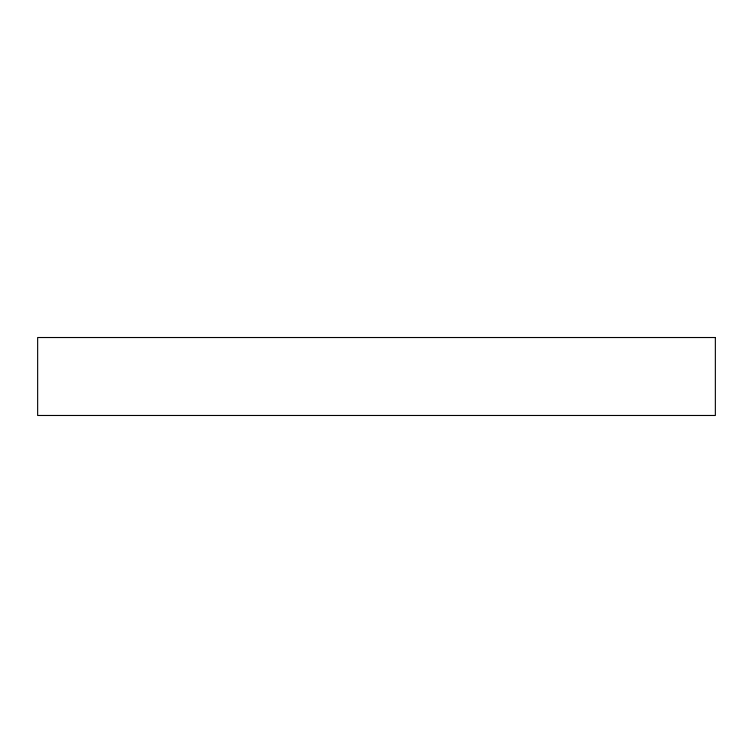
<?xml version="1.0" encoding="UTF-8"?>
<svg xmlns="http://www.w3.org/2000/svg" width="753" height="753" viewBox="0 0 753 753"><rect width="100%" height="100%" fill="white"/><g stroke="black" fill="none" stroke-linecap="round" stroke-linejoin="round"><path stroke-width="1.13" d="M715.35 337.523L37.65 337.523L37.65 415.477L715.35 415.477L715.35 337.523"/></g></svg>
